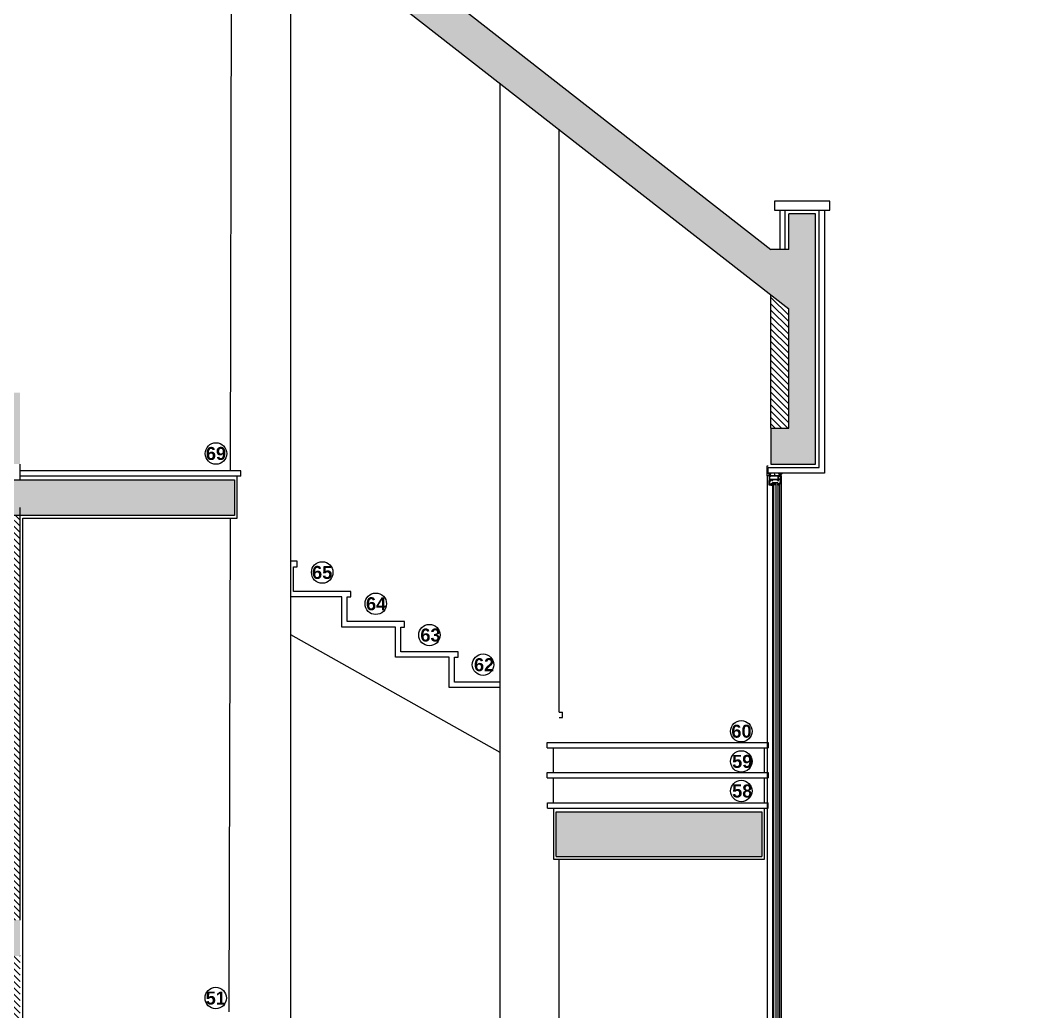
# Model space of a CAD drawing. Header units: centimetres. Extents: x 96271 to 179142, y 9855 to 112216.
# Drawn here: x 147232 to 147795, y 17666 to 18221 of the extents above; entities that cross this region are included whole.
import ezdxf

# ---------------------------------------------------------------- set-up
doc = ezdxf.new("R2010")
doc.units = ezdxf.units.CM
doc.header["$LTSCALE"] = 100
doc.header["$MEASUREMENT"] = 0
doc.layers.get('0').update_dxf_attribs({"linetype": 'CONTINUOUS'})
for name, color, linetype in [('A-CLADDING', 53, 'CONTINUOUS'), ('A-Elev-Otln1', 44, 'CONTINUOUS'), ('A-Elev-Otln4', 41, 'CONTINUOUS'), ('A-Patt-CMU', 8, 'CONTINUOUS'), ('A-Patt-Strcr', 8, 'CONTINUOUS'), ('A-PLASTER', 51, 'CONTINUOUS'), ('A-Sect-Mcut-Tiling', 51, 'CONTINUOUS'), ('A-Wall-Full', 5, 'CONTINUOUS'), ('A-Wall-Strctr', 6, 'CONTINUOUS'), ('plan-stair steps nbr', 224, 'CONTINUOUS'), ('windows', 4, 'CONTINUOUS')]:
    doc.layers.add(name, color=color, linetype=linetype)
doc.styles.add('ARIAL', font='arialbd.ttf')
pattern_1 = [(140, (149598.393, 87124.047), (1.2550427, 14.3452037), [1.5, -16.5]), (85, (149598.393, 87124.047), (-15.0438427, -2.7750267), [1.2, -13.2]), (190.451444, (149598.498, 87125.242), (-13.7887998, 11.570177), [1.2748038, -14.0228422]), (136.1842, (149594.393, 87124.047), (3.3103856, 21.3448266), [2.25, -24.75]), (186.635635, (149594.67, 87125.826), (-19.482372, 18.693239), [1.912207, -21.034275]), (81.184164, (149594.393, 87124.047), (-19.482372, 18.693239), [1.8, -19.8]), (111, (149595.393, 87126.047), (8.0523778, 11.938141), [1.5, -16.5]), (56, (149595.393, 87126.047), (-14.503001, 4.8663066), [1.2, -13.2]), (161.451445, (149596.064, 87127.042), (-6.450623, 16.8044475), [1.2748038, -14.0228422]), (127.5, (149598.393, 87124.047), (-6.65787708, 0.2431971), [0, -13.04, 0, -13.4, 0, -13.25]), (97.5, (149598.393, 87124.047), (-7.88823424, 5.26139075), [0, -7.64, 0, -12.74, 0, -5.05]), (57.5, (149598.393, 87119.587), (0.45109743, 10.67644872), [0, -5, 0, -15.6, 0, -20.7]), (47.5, (149598.393, 87117.587), (-2.0020996, 11.6637234), [0, -6.5, 0, -10.36, 0, -14.7])]
pattern_2 = [(315, (149598.3932, 87124.0469), (1.76776695, 1.76776695), [])]

msp = doc.modelspace()

# ---------------------------------------------------------------- hatches: boundary and pattern name
at = {"layer": 'A-Patt-CMU'}
h = msp.add_hatch(dxfattribs=at)
h.set_pattern_fill('ANSI31', color=256, scale=20, angle=270)
h.set_pattern_definition(pattern_2)
h.paths.add_polyline_path([(146702.359, 18075.254), (146692.359, 18067.678), (146692.359, 17992.769), (146702.359, 17992.769)])
h.paths.add_polyline_path([(146692.359, 17697.769), (146682.359, 17697.769), (146682.359, 17652.769), (146692.359, 17652.769)])
h.paths.add_polyline_path([(146677.359, 17697.769), (146667.359, 17697.769), (146667.359, 17652.769), (146677.359, 17652.769)])
h.paths.add_polyline_path([(147232.359, 17944.019), (147222.359, 17944.019), (147222.359, 17717.769), (147232.359, 17717.769)])
h.paths.add_polyline_path([(147052.359, 17972.769), (147042.359, 17972.769), (147042.359, 17717.769), (147052.359, 17717.769)])
h.paths.add_polyline_path([(147232.359, 17697.769), (147222.359, 17697.769), (147222.359, 17661.453), (147232.359, 17661.453)])
h.paths.add_polyline_path([(147232.359, 17641.453), (147222.359, 17641.453), (147222.359, 17407.769), (147232.359, 17407.769)])
h.paths.add_polyline_path([(147662.359, 17582.769), (147652.359, 17582.769), (147652.359, 17437.769), (147662.359, 17437.769)])
h.paths.add_polyline_path([(147677.359, 17582.769), (147667.359, 17582.769), (147667.359, 17437.769), (147677.359, 17437.769)])
h.paths.add_polyline_path([(147232.359, 17376.207), (147222.359, 17376.207), (147222.359, 17112.769), (147232.359, 17112.769)])
h.paths.add_polyline_path([(147232.359, 17056.769), (147222.359, 17056.769), (147222.359, 16732.769), (147232.359, 16732.769)])
h = msp.add_hatch(dxfattribs=at)
h.set_pattern_fill('ANSI31', color=256, scale=20, angle=270)
h.set_pattern_definition(pattern_2)
h.paths.add_polyline_path([(146677.359, 17972.769), (146667.359, 17972.769), (146667.359, 17952.769), (146677.359, 17952.769)])
h.paths.add_polyline_path([(146692.359, 17972.769), (146682.359, 17972.769), (146682.359, 17952.769), (146692.359, 17952.769)])
h.paths.add_polyline_path([(147662.359, 18059.577), (147652.359, 18067.389), (147652.359, 17992.769), (147662.359, 17992.769)])
at = {"layer": 'A-Patt-Strcr'}
h = msp.add_hatch(dxfattribs=at)
h.set_pattern_fill('AR-CONC', color=256, scale=2, angle=90)
h.set_pattern_definition(pattern_1)
h.paths.add_polyline_path([(147677.359, 17437.769), (147652.359, 17437.769), (147652.359, 17407.769), (147652.359, 16732.769), (146492.359, 16732.769), (146492.359, 17087.769), (147232.359, 17087.769), (147232.359, 17112.769), (146467.359, 17112.769), (146467.359, 16342.769), (147002.355, 16342.769), (147002.355, 16672.769), (147677.359, 16672.769)])
h.paths.add_polyline_path([(146977.355, 16382.769), (146492.359, 16382.769), (146492.359, 16707.769), (146977.355, 16707.769)], flags=16)
h.paths.add_polyline_path([(146467.359, 16972.769), (145569.359, 16976.269), (145569.359, 17116.269), (145542.359, 17112.769), (145542.359, 16947.769), (146467.359, 16947.769)])
h.paths.add_polyline_path([(144801.182, 16847.769), (144781.182, 16847.769), (144781.182, 16697.769), (144801.182, 16697.769)])
h.paths.add_polyline_path([(147352.359, 17396.207), (147232.359, 17396.207), (147232.359, 17407.769), (146292.359, 17407.769), (146292.359, 17427.769), (146267.359, 17427.769), (146267.359, 17382.769), (147222.359, 17382.769), (147222.359, 17376.207), (147352.359, 17376.207)])
h.paths.add_polyline_path([(147232.359, 17717.769), (146559.359, 17717.769), (146559.359, 17737.769), (146539.359, 17737.769), (146539.359, 17697.769), (147232.359, 17697.769)])
h.paths.add_polyline_path([(147232.359, 18012.769), (147222.359, 18012.769), (147222.359, 17992.769), (146559.359, 17992.769), (146559.359, 18007.769), (146539.359, 18007.769), (146539.359, 17972.769), (147232.359, 17972.769)])
h.paths.add_polyline_path([(147332.359, 18342.769), (147022.359, 18342.769), (146692.359, 18092.769), (146682.359, 18092.769), (146682.359, 18112.769), (146667.359, 18112.769), (146667.359, 17992.769), (146682.359, 17992.769), (146682.359, 18060.102), (147029.079, 18322.769), (147325.473, 18322.769), (147662.359, 18059.577), (147662.359, 17992.769), (147652.359, 17992.769), (147652.359, 17972.769), (147677.359, 17972.769), (147677.359, 18112.769), (147662.359, 18112.769), (147662.359, 18092.769), (147652.359, 18092.769)])
h.paths.add_polyline_path([(148348.099, 17397.769), (148323.099, 17397.769), (148323.099, 17227.769), (148348.099, 17227.769)])
h = msp.add_hatch(dxfattribs=at)
h.set_pattern_fill('AR-CONC', color=256, scale=2, angle=90)
h.set_pattern_definition(pattern_1)
h.paths.add_polyline_path([(147527.359, 17112.769), (147352.359, 17112.769), (147352.359, 17086.769), (147527.359, 17086.769)])
h.paths.add_polyline_path([(147352.359, 17082.769), (147222.359, 17082.769), (147222.359, 17056.769), (147352.359, 17056.769)])
h.paths.add_polyline_path([(147527.359, 17407.769), (147372.359, 17407.769), (147372.359, 17422.769), (147352.359, 17422.769), (147352.359, 17382.769), (147527.359, 17382.769)])
h.paths.add_polyline_path([(147652.359, 17479.085), (147532.359, 17479.085), (147532.359, 17454.085), (147652.359, 17454.085)])
h.paths.add_polyline_path([(147647.359, 17778.394), (147532.359, 17778.394), (147532.359, 17753.394), (147647.359, 17753.394)])
h.paths.add_polyline_path([(147352.359, 17964.019), (147222.359, 17964.019), (147222.359, 17944.019), (147352.359, 17944.019)])
h.paths.add_polyline_path([(147352.359, 17661.453), (147222.359, 17661.453), (147222.359, 17641.453), (147352.359, 17641.453)])
h.paths.add_polyline_path([(147652.359, 17230.582), (147532.359, 17230.582), (147532.359, 17205.582), (147652.359, 17205.582)])
h.paths.add_polyline_path([(147652.359, 16855.269), (147532.359, 16855.269), (147532.359, 16830.269), (147652.359, 16830.269)])

# ---------------------------------------------------------------- linework, layer by layer
at = {"color": 254, "ltscale": 0.1}
for p, q in [((147650.859, 17967.769), (147652.416, 17967.769)), ((147651.546, 17967.194), (147650.971, 17967.769)), ((147651.384, 17967.135), (147651.111, 17967.408)), ((147651.894, 17967.067), (147651.192, 17967.769)), ((147652.057, 17967.125), (147651.413, 17967.769)), ((147652.209, 17967.194), (147651.634, 17967.769)), ((147652.416, 17967.208), (147651.855, 17967.769)), ((147652.416, 17967.429), (147652.076, 17967.769)), ((147652.416, 17967.65), (147652.297, 17967.769)), ((147652.416, 17967.138), (147652.416, 17967.769)), ((147656.759, 17967.239), (147657.289, 17967.769)), ((147656.759, 17967.111), (147656.759, 17967.769)), ((147656.935, 17967.194), (147657.51, 17967.769)), ((147657.156, 17967.194), (147657.731, 17967.769)), ((147657.377, 17967.194), (147657.952, 17967.769)), ((147657.529, 17967.125), (147658.173, 17967.769)), ((147657.692, 17967.067), (147658.394, 17967.769)), ((147658.04, 17967.194), (147658.615, 17967.769)), ((147658.202, 17967.135), (147658.475, 17967.408))]:
    msp.add_line(p, q, dxfattribs=at)
at = {"color": 254, "linetype": 'Continuous'}
for p, q in [((147651.384, 17967.138), (147651.384, 17966.944)), ((147651.672, 17967.194), (147651.439, 17967.194)), ((147652.361, 17967.194), (147652.159, 17967.194)), ((147652.416, 17967.049), (147652.416, 17967.138)), ((147654.237, 17967.138), (147654.237, 17967.049)), ((147654.548, 17967.194), (147654.292, 17967.194)), ((147654.603, 17966.206), (147654.603, 17967.138)), ((147656.759, 17967.138), (147656.759, 17967.083)), ((147657.427, 17967.194), (147656.815, 17967.194)), ((147658.147, 17967.194), (147657.925, 17967.194)), ((147658.202, 17966.944), (147658.202, 17967.138)), ((147650.359, 17966.269), (147650.359, 17599.269)), ((147651.384, 17966.245), (147651.384, 17963.63)), ((147651.384, 17961.06), (147651.384, 17963.536)), ((147651.406, 17963.558), (147651.417, 17963.558)), ((147651.439, 17966.888), (147651.473, 17966.888)), ((147651.473, 17966.3), (147651.439, 17966.3)), ((147651.439, 17963.575), (147651.648, 17963.575)), ((147651.495, 17966.911), (147651.495, 17967.016)), ((147651.495, 17967.016), (147651.672, 17967.016)), ((147651.495, 17966.117), (147651.495, 17966.278)), ((147651.672, 17966.117), (147651.495, 17966.117)), ((147651.539, 17963.114), (147651.539, 17961.216)), ((147651.561, 17965.673), (147651.55, 17965.673)), ((147651.55, 17965.673), (147651.55, 17964.563)), ((147651.55, 17964.563), (147651.561, 17964.563)), ((147651.573, 17963.741), (147651.573, 17964.086)), ((147651.573, 17964.086), (147653.238, 17964.086)), ((147651.706, 17963.741), (147651.573, 17963.741)), ((147651.806, 17965.95), (147651.584, 17965.95)), ((147651.584, 17965.95), (147651.584, 17965.695)), ((147651.584, 17964.541), (147651.584, 17964.285)), ((147651.584, 17964.285), (147651.839, 17964.285)), ((147651.648, 17963.575), (147651.725, 17963.708)), ((147651.672, 17967.016), (147651.672, 17966.957)), ((147651.672, 17966.232), (147651.672, 17966.117)), ((147651.691, 17966.935), (147651.923, 17966.893)), ((147651.923, 17966.296), (147651.691, 17966.254)), ((147651.706, 17963.558), (147651.706, 17963.735)), ((147651.744, 17963.751), (147651.937, 17963.558)), ((147652.26, 17963.391), (147651.817, 17963.391)), ((147651.984, 17967.051), (147651.831, 17967.079)), ((147651.861, 17966.069), (147651.861, 17966.006)), ((147651.861, 17964.263), (147656.415, 17964.263)), ((147652.021, 17966.145), (147651.907, 17966.124)), ((147651.937, 17963.558), (147652.226, 17963.558)), ((147651.966, 17961.188), (147652.327, 17961.814)), ((147652.05, 17966.74), (147652.05, 17966.449)), ((147652.453, 17961.765), (147652.126, 17961.199)), ((147652.227, 17966.206), (147652.227, 17967.027)), ((147652.227, 17967.027), (147652.394, 17967.027)), ((147652.257, 17963.567), (147652.824, 17963.949)), ((147653.637, 17966.15), (147652.283, 17966.15)), ((147656.237, 17965.973), (147652.288, 17965.973)), ((147652.903, 17963.802), (147652.322, 17963.41)), ((147652.327, 17961.814), (147652.327, 17961.915)), ((147652.383, 17961.97), (147652.406, 17961.97)), ((147652.461, 17961.915), (147652.461, 17961.793)), ((147653.121, 17963.743), (147652.903, 17963.802)), ((147652.915, 17963.965), (147653.108, 17963.913)), ((147652.915, 17963.965), (147653.108, 17963.913)), ((147653.085, 17963.708), (147653.162, 17963.575)), ((147653.238, 17963.741), (147653.104, 17963.741)), ((147653.149, 17963.859), (147653.149, 17963.765)), ((147653.162, 17963.575), (147653.36, 17963.575)), ((147653.238, 17964.086), (147653.238, 17963.741)), ((147653.415, 17963.63), (147653.415, 17964.086)), ((147653.415, 17964.086), (147653.825, 17964.086)), ((147653.671, 17966.117), (147653.637, 17966.15)), ((147653.704, 17966.15), (147653.671, 17966.117)), ((147653.825, 17966.15), (147653.704, 17966.15)), ((147653.858, 17966.117), (147653.825, 17966.15)), ((147653.825, 17964.086), (147653.858, 17964.119)), ((147653.892, 17966.15), (147653.858, 17966.117)), ((147653.858, 17964.119), (147653.892, 17964.086)), ((147654.37, 17966.15), (147653.892, 17966.15)), ((147653.892, 17964.086), (147655.888, 17964.086)), ((147654.259, 17967.027), (147654.425, 17967.027)), ((147654.425, 17967.027), (147654.425, 17966.206)), ((147657.303, 17966.15), (147654.659, 17966.15)), ((147655.871, 17963.949), (147655.871, 17963.631)), ((147655.888, 17963.975), (147655.877, 17963.964)), ((147655.888, 17964.086), (147655.888, 17963.975)), ((147655.926, 17963.575), (147656.07, 17963.575)), ((147656.021, 17964.086), (147656.648, 17964.086)), ((147656.021, 17963.686), (147656.021, 17964.086)), ((147656.115, 17963.686), (147656.021, 17963.686)), ((147656.089, 17963.585), (147656.134, 17963.652)), ((147656.515, 17965.95), (147656.259, 17965.95)), ((147656.515, 17964.363), (147656.515, 17965.95)), ((147656.519, 17963.652), (147656.564, 17963.585)), ((147656.631, 17963.686), (147656.537, 17963.686)), ((147656.582, 17963.575), (147656.726, 17963.575)), ((147656.631, 17963.949), (147656.631, 17963.686)), ((147656.648, 17963.975), (147656.638, 17963.964)), ((147656.648, 17964.086), (147656.648, 17963.975)), ((147656.692, 17965.917), (147656.692, 17964.363)), ((147657.298, 17965.973), (147656.748, 17965.973)), ((147656.781, 17963.631), (147656.781, 17964.086)), ((147656.781, 17964.086), (147657.942, 17964.086)), ((147656.792, 17964.263), (147657.973, 17964.263)), ((147656.815, 17967.027), (147657.358, 17967.027)), ((147657.358, 17967.027), (147657.358, 17966.206)), ((147657.536, 17966.449), (147657.536, 17966.74)), ((147657.702, 17966.12), (147657.565, 17966.145)), ((147657.767, 17967.081), (147657.602, 17967.051)), ((147657.663, 17966.893), (147657.895, 17966.935)), ((147657.895, 17966.254), (147657.663, 17966.296)), ((147657.747, 17966.006), (147657.747, 17966.065)), ((147657.98, 17965.95), (147657.803, 17965.95)), ((147657.914, 17966.957), (147657.914, 17967.016)), ((147657.914, 17967.016), (147658.091, 17967.016)), ((147657.914, 17966.117), (147657.914, 17966.232)), ((147658.091, 17966.117), (147657.914, 17966.117)), ((147658.036, 17964.672), (147658.036, 17965.895)), ((147658.091, 17967.016), (147658.091, 17966.911)), ((147658.091, 17966.278), (147658.091, 17966.117)), ((147658.113, 17966.889), (147658.147, 17966.889)), ((147658.147, 17966.3), (147658.113, 17966.3)), ((147658.202, 17964.581), (147658.202, 17966.245)), ((147658.202, 17966.245), (147658.202, 17600.957)), ((147652.405, 17961.005), (147651.439, 17961.005)), ((147651.595, 17961.16), (147651.918, 17961.16)), ((147652.174, 17961.116), (147652.271, 17961.116)), ((147652.319, 17961.143), (147652.357, 17961.21)), ((147652.461, 17961.182), (147652.461, 17961.096)), ((147652.461, 17961.096), (147652.461, 17961.06))]:
    msp.add_line(p, q, dxfattribs=at)
at = {"color": 254, "linetype": 'ByBlock'}
for p, q in [((147652.405, 17961.593), (147652.705, 17961.815)), ((147652.405, 17961.593), (147652.414, 17961.504)), ((147653.109, 17962.004), (147652.96, 17961.504)), ((147653.198, 17962.148), (147653.077, 17962.148)), ((147653.109, 17962.004), (147653.147, 17961.785)), ((147653.209, 17961.748), (147653.191, 17961.748)), ((147656.225, 17962.255), (147653.25, 17962.255)), ((147656.228, 17962.258), (147653.253, 17962.258)), ((147653.253, 17961.793), (147653.253, 17962.093)), ((147655.248, 17961.145), (147653.916, 17962.255)), ((147655.248, 17962.255), (147653.916, 17961.145)), ((147655.251, 17962.258), (147653.919, 17961.148)), ((147655.251, 17961.148), (147653.919, 17962.258)), ((147656.23, 17960.99), (147656.23, 17961.678)), ((147656.314, 17961.667), (147656.292, 17961.651)), ((147656.292, 17961.067), (147656.292, 17961.651)), ((147656.314, 17961.789), (147656.568, 17961.789)), ((147656.314, 17961.667), (147656.54, 17961.234)), ((147656.624, 17961.345), (147656.451, 17961.678)), ((147656.451, 17961.678), (147656.624, 17961.678)), ((147656.624, 17961.345), (147656.624, 17961.678)), ((147656.679, 17961.545), (147656.679, 17961.678)), ((147656.679, 17961.545), (147656.79, 17961.545)), ((147657.018, 17961.526), (147656.79, 17961.656)), ((147656.79, 17961.656), (147656.79, 17961.545)), ((147657.018, 17961.526), (147657.018, 17961.193)), ((147652.461, 17961.005), (147652.294, 17961.005)), ((147652.374, 17961.286), (147652.491, 17961.399)), ((147652.427, 17961.249), (147652.374, 17961.286)), ((147652.546, 17961.323), (147652.427, 17961.249)), ((147652.461, 17961.204), (147652.572, 17961.277)), ((147652.461, 17961.005), (147652.461, 17961.204)), ((147652.572, 17961.277), (147652.546, 17961.323)), ((147652.694, 17961.069), (147652.694, 17961.351)), ((147652.807, 17961.46), (147652.803, 17961.46)), ((147652.807, 17960.96), (147652.803, 17960.96)), ((147652.916, 17961.069), (147652.916, 17961.351)), ((147653.04, 17961.338), (147653.016, 17961.351)), ((147653.016, 17960.94), (147653.016, 17961.351)), ((147653.04, 17961.338), (147653.032, 17961.316)), ((147653.032, 17961.316), (147653.035, 17961.304)), ((147653.035, 17961.304), (147653.035, 17961.27)), ((147653.035, 17961.27), (147653.076, 17961.255)), ((147653.038, 17960.918), (147653.049, 17960.918)), ((147653.099, 17960.947), (147653.048, 17960.945)), ((147653.076, 17961.255), (147653.076, 17961.218)), ((147653.076, 17961.218), (147653.122, 17961.186)), ((147653.149, 17960.92), (147653.112, 17960.944)), ((147653.122, 17961.186), (147653.119, 17961.146)), ((147653.119, 17961.146), (147653.157, 17961.117)), ((147653.136, 17960.835), (147653.158, 17960.893)), ((147653.253, 17960.638), (147653.138, 17960.815)), ((147653.157, 17961.117), (147653.156, 17961.065)), ((147653.156, 17961.065), (147653.185, 17961.016)), ((147653.185, 17961.016), (147653.189, 17960.932)), ((147653.189, 17960.932), (147653.193, 17960.92)), ((147653.231, 17960.905), (147653.214, 17960.905)), ((147653.253, 17960.927), (147653.253, 17961.116)), ((147655.248, 17961.145), (147653.916, 17961.145)), ((147655.251, 17961.148), (147653.919, 17961.148)), ((147656.366, 17960.989), (147656.296, 17961.039)), ((147656.475, 17960.879), (147656.314, 17960.879)), ((147656.451, 17960.979), (147656.366, 17960.989)), ((147656.451, 17960.979), (147656.406, 17960.979)), ((147656.513, 17961.282), (147656.464, 17961.367)), ((147656.539, 17961.233), (147656.513, 17961.282)), ((147656.54, 17961.234), (147656.539, 17961.233)), ((147656.629, 17961.012), (147656.574, 17961.101)), ((147656.679, 17960.979), (147656.629, 17961.012)), ((147656.79, 17961.182), (147656.679, 17961.182)), ((147656.679, 17960.979), (147656.679, 17961.182)), ((147656.696, 17961.238), (147656.696, 17961.482)), ((147656.696, 17961.482), (147656.94, 17961.482)), ((147656.94, 17961.238), (147656.696, 17961.238)), ((147657.018, 17961.193), (147656.79, 17961.071)), ((147656.79, 17961.071), (147656.79, 17961.182)), ((147656.94, 17961.482), (147656.94, 17961.238))]:
    msp.add_line(p, q, dxfattribs=at)
at = {"color": 254}
for p, q in [((147656.679, 17961.629), (147656.679, 17961.9)), ((147656.777, 17961.561), (147656.691, 17961.609)), ((147656.735, 17961.954), (147656.768, 17961.954)), ((147656.79, 17961.932), (147656.79, 17961.832)), ((147656.79, 17961.832), (147657.001, 17961.832)), ((147656.79, 17961.677), (147656.79, 17961.569)), ((147657.296, 17961.677), (147656.79, 17961.677)), ((147657.973, 17964.263), (147656.845, 17964.263)), ((147657.001, 17961.832), (147657.001, 17962.11)), ((147657.112, 17962.11), (147657.112, 17961.832)), ((147657.112, 17961.832), (147657.312, 17961.832)), ((147656.679, 17960.967), (147656.679, 17961.114)), ((147656.691, 17961.134), (147656.777, 17961.182)), ((147657.151, 17960.911), (147656.735, 17960.911)), ((147656.79, 17961.174), (147656.79, 17961.066)), ((147656.79, 17961.066), (147657.06, 17961.066))]:
    msp.add_line(p, q, dxfattribs=at)
at = {"color": 254, "linetype": 'Continuous'}
msp.add_lwpolyline([(147651.384, 17966.269), (147650.359, 17966.269), (147650.359, 17971.769), (147650.859, 17971.769)], dxfattribs=at)
at = {"color": 254, "ltscale": 0.1}
for centre, start, end in [((147645.654, 17963.866), 28.26418, 36.86142), ((147663.932, 17963.866), 143.13858, 151.73582)]:
    msp.add_arc(centre, 6.506, start, end, dxfattribs=at)
at = {"color": 254, "linetype": 'Continuous'}
for centre, radius, start, end in [((147651.439, 17967.138), 0.0555, 90.00242, 180.00251), ((147651.672, 17967.027), 0.167, 17.98844, 89.99866), ((147652.159, 17967.083), 0.111, 90.00006, 172.29355), ((147652.361, 17967.138), 0.0555, 359.9999, 89.99999), ((147654.292, 17967.138), 0.0555, 90.00529, 180.00537), ((147654.548, 17967.138), 0.0555, 359.99704, 89.99712), ((147656.815, 17967.138), 0.0555, 90.00242, 180.00251), ((147657.427, 17967.083), 0.111, 7.70625, 89.99994), ((147657.925, 17967.027), 0.167, 89.99985, 161.22502), ((147658.147, 17967.138), 0.0555, 359.99996, 90.00004), ((147651.439, 17966.944), 0.0555, 180.00288, 270.00296), ((147651.439, 17966.245), 0.0555, 90.00242, 180.00251), ((147651.439, 17963.63), 0.0555, 180.01403, 269.99181), ((147651.406, 17963.536), 0.0222, 89.99996, 180.00004), ((147651.561, 17963.77), 0.257, 235.79554, 304.2064), ((147651.473, 17966.911), 0.0222, 269.9938, 359.99388), ((147651.473, 17966.278), 0.0222, 359.99265, 89.99274), ((147651.817, 17963.114), 0.278, 89.99996, 180.00004), ((147651.561, 17965.695), 0.0222, 270.00612, 0.0062), ((147651.561, 17964.541), 0.0222, 0.00726, 90.00735), ((147651.695, 17966.957), 0.0222, 180.00978, 259.60635), ((147651.695, 17966.232), 0.0222, 100.40565, 180.00344), ((147651.728, 17963.735), 0.0222, 45.00999, 180.01005), ((147651.706, 17963.719), 0.0222, 330.383, 89.9929), ((147651.806, 17966.006), 0.0555, 270.00242, 0.00251), ((147651.839, 17964.263), 0.0222, 359.99996, 90.00004), ((147651.917, 17966.069), 0.0555, 100.40572, 180.00452), ((147651.894, 17966.74), 0.155, 0.00216, 79.60299), ((147651.894, 17966.449), 0.155, 280.40367, 0.00186), ((147651.994, 17967.105), 0.0555, 259.60056, 352.29356), ((147652.031, 17966.09), 0.0555, 22.10948, 100.39455), ((147652.288, 17966.195), 0.222, 202.11652, 270.00004), ((147652.226, 17963.613), 0.0555, 270.00013, 304.00036), ((147652.283, 17966.206), 0.0555, 179.99704, 269.99712), ((147652.26, 17963.502), 0.111, 270.00003, 304.00048), ((147652.383, 17961.915), 0.0555, 89.99961, 179.9997), ((147652.394, 17967.049), 0.0222, 269.9938, 359.99388), ((147652.405, 17961.915), 0.0555, 0.00112, 89.19074), ((147652.405, 17961.793), 0.0555, 330.01122, 0.01021), ((147652.886, 17963.857), 0.111, 75.00416, 124.00432), ((147653.104, 17963.719), 0.0222, 90.00227, 209.61217), ((147653.093, 17963.859), 0.0558, 0.22112, 74.7775), ((147653.127, 17963.765), 0.0222, 254.9997, 359.99999), ((147653.36, 17963.63), 0.0555, 270.00288, 0.00296), ((147654.259, 17967.049), 0.0222, 180.00726, 270.00735), ((147654.37, 17966.206), 0.0555, 270.00242, 0.00251), ((147654.659, 17966.206), 0.0555, 179.99704, 269.99712), ((147655.893, 17963.949), 0.0222, 135.02371, 180.02363), ((147655.926, 17963.631), 0.0555, 180.00288, 270.00296), ((147656.07, 17963.597), 0.0222, 270.00369, 325.90032), ((147656.115, 17963.664), 0.0222, 325.89471, 89.98989), ((147656.259, 17965.973), 0.0222, 179.99265, 269.99274), ((147656.415, 17964.363, 0), 0.1, 269.99999, 0), ((147656.537, 17963.664), 0.0222, 90.00185, 214.09551), ((147656.582, 17963.597), 0.0222, 214.11078, 270.00655), ((147656.654, 17963.949), 0.0222, 135.02371, 180.02363), ((147656.748, 17965.917), 0.0555, 90.00242, 180.00251), ((147656.792, 17964.363), 0.1, 179.99793, 269.99998), ((147656.726, 17963.631), 0.0555, 269.99749, 359.99758), ((147656.815, 17967.083), 0.0555, 180.00288, 270.00296), ((147657.298, 17966.195), 0.222, 270.00051, 337.88633), ((147657.303, 17966.206), 0.0555, 270.00242, 0.00251), ((147657.555, 17966.09), 0.0555, 79.59874, 157.88584), ((147657.692, 17966.74), 0.155, 100.39882, 179.99964), ((147657.692, 17966.449), 0.155, 179.9987, 259.59688), ((147657.592, 17967.105), 0.0555, 187.70619, 280.40015), ((147657.692, 17966.065), 0.0555, 359.99925, 79.59339), ((147657.803, 17966.006), 0.0555, 179.99704, 269.99712), ((147657.891, 17966.957), 0.0222, 280.40459, 0.00277), ((147657.891, 17966.232), 0.0222, 359.99139, 79.58897), ((147657.98, 17965.895), 0.0555, 359.99704, 89.99712), ((147658.113, 17966.911), 0.0222, 180.00726, 270.00735), ((147658.113, 17966.278), 0.0222, 90.00612, 180.0062), ((147658.147, 17966.944), 0.0555, 269.99749, 359.99758), ((147658.147, 17966.245), 0.0555, 359.99704, 89.99712), ((147651.439, 17961.06), 0.0555, 180.00036, 270.00044), ((147651.595, 17961.216), 0.0555, 179.99996, 270.00004), ((147651.918, 17961.216), 0.0555, 270.00002, 329.99634), ((147652.174, 17961.171), 0.0555, 150.00434, 270.00275), ((147652.271, 17961.171), 0.0555, 269.99825, 329.99906), ((147652.405, 17961.182), 0.0555, 359.99839, 150.00114), ((147652.405, 17961.06), 0.0555, 269.99996, 0.00004)]:
    msp.add_arc(centre, radius, start, end, dxfattribs=at)
at = {"color": 254, "linetype": 'ByBlock'}
for centre, radius, start, end in [((147652.437, 17961.441), 0.0678, 321.93543, 110.05846), ((147651.965, 17962.943), 1.349, 303.26609, 321.663), ((147652.611, 17960.936), 0.666, 15.60161, 58.42553), ((147653.077, 17962.093), 0.0555, 90, 165.83348), ((147653.191, 17961.793), 0.0444, 189.86581, 270), ((147653.198, 17962.093), 0.0555, 0, 90), ((147653.209, 17961.793), 0.0444, 270, 0), ((147656.319, 17961.699), 0.0905, 92.86226, 193.16362), ((147656.568, 17961.678), 0.111, 0, 90), ((147652.517, 17960.987), 0.224, 175.55333, 239.96376), ((147651.863, 17952.724), 8.088, 81.69608, 86.15631), ((147652.803, 17961.351), 0.109, 90, 180), ((147652.803, 17961.069), 0.109, 180, 270), ((147652.807, 17961.351), 0.109, 0, 90), ((147652.807, 17961.069), 0.109, 270, 0), ((147653.038, 17960.94), 0.0222, 180, 270), ((147653.049, 17960.922), 0.0222, 92.79524, 156.22857), ((147653.029, 17960.91), 0.0215, 22.48672, 89.88291), ((147653.1, 17960.925), 0.0222, 57.62729, 92.79524), ((147653.157, 17960.827), 0.0222, 158.82349, 213.02387), ((147653.138, 17960.901), 0.0222, 338.82349, 57.62729), ((147653.214, 17960.927), 0.0222, 198.01942, 270), ((147653.231, 17960.927), 0.0222, 270, 0), ((147656.319, 17960.969), 0.0905, 166.83638, 267.13774), ((147656.454, 17961.194), 0.173, 86.11624, 159.11103), ((147656.403, 17961.092), 0.114, 192.71741, 271.70127), ((147656.482, 17961.162), 0.11, 106.65662, 326.25039), ((147656.569, 17961.235), 0.122, 164.9167, 258.18472), ((147656.47, 17961.041), 0.162, 271.20675, 349.67098)]:
    msp.add_arc(centre, radius, start, end, dxfattribs=at)
at = {"color": 254}
for centre, radius, start, end in [((147656.735, 17961.899), 0.0555, 90.00007, 179.11238), ((147656.701, 17961.629), 0.0222, 180.00001, 240.94896), ((147656.768, 17961.932), 0.0222, 359.99996, 90.00004), ((147656.781, 17961.569), 0.00888, 240.94004, 1.28141), ((147657.057, 17962.11), 0.0555, 0, 180), ((147643.368, 17966.705), 14.808, 337.61616, 340.14876), ((147643.368, 17966.705), 14.986, 337.39432, 351.85099), ((147657.312, 17961.888), 0.0555, 269.99989, 340.9397), ((147643.367, 17966.705), 14.808, 340.93982, 352.10892), ((147656.701, 17961.114), 0.0222, 119.0662, 179.99979), ((147656.735, 17960.966), 0.0555, 179.18979, 269.99933), ((147656.781, 17961.174), 0.00888, 1.2812, 119.06012), ((147657.151, 17960.966), 0.0555, 269.99998, 337.39425)]:
    msp.add_arc(centre, radius, start, end, dxfattribs=at)
at = {"layer": 'A-CLADDING'}
for points in [[(147654.359, 18114.769), (147685.359, 18114.769), (147685.359, 18119.769), (147654.359, 18119.769), (147654.359, 18114.769)], [(147682.359, 18114.769), (147682.359, 17967.769), (147650.859, 17967.769), (147650.859, 17970.769), (147679.359, 17970.769), (147679.359, 18114.769)], [(147657.359, 18114.769), (147657.359, 18092.769)], [(147660.359, 18092.769), (147660.359, 18114.769)]]:
    msp.add_lwpolyline(points, dxfattribs=at)
at = {"layer": 'A-Elev-Otln1'}
for p, q in [((147350.068, 17969.019), (147350.851, 18302.942)), ((147383.859, 17417.769), (147383.859, 18277.155)), ((147500.859, 17401.272), (147500.859, 18185.748)), ((147533.859, 17834.019), (147533.859, 18159.967)), ((147349.359, 17666.453), (147350.006, 17942.519)), ((147530.859, 17800.269), (147530.775, 17814.144)), ((147530.859, 17783.394), (147530.775, 17797.269)), ((147533.859, 17517.226), (147533.859, 17751.894))]:
    msp.add_line(p, q, dxfattribs=at)
at = {"layer": 'A-Elev-Otln4'}
for p, q in [((147500.859, 17811.528), (147383.859, 17877.34)), ((147533.859, 17834.019), (147535.859, 17834.019)), ((147535.859, 17831.019), (147535.859, 17834.019)), ((147533.859, 17831.019), (147535.859, 17831.019)), ((147527.275, 17817.144), (147650.859, 17817.144)), ((147527.275, 17814.144), (147527.275, 17817.144)), ((147650.859, 17817.144), (147650.859, 17814.144)), ((147527.275, 17814.144), (147650.859, 17814.144)), ((147648.859, 17800.269), (147648.859, 17814.144)), ((147527.275, 17800.269), (147650.859, 17800.269)), ((147527.275, 17797.269), (147527.275, 17800.269)), ((147650.859, 17800.269), (147650.859, 17797.269)), ((147527.275, 17797.269), (147650.859, 17797.269)), ((147648.859, 17783.394), (147648.859, 17797.269))]:
    msp.add_line(p, q, dxfattribs=at)
for points in [[(147500.859, 17850.894), (147477.359, 17850.894), (147475.359, 17850.894), (147475.359, 17864.769), (147477.359, 17864.769), (147477.359, 17867.769), (147445.359, 17867.769), (147445.359, 17881.644), (147447.359, 17881.644), (147447.359, 17884.644), (147415.359, 17884.644), (147415.359, 17898.519), (147417.359, 17898.519), (147417.359, 17901.519), (147385.359, 17901.519), (147385.359, 17915.394), (147387.359, 17915.394), (147387.359, 17918.394), (147383.859, 17918.394)], [(147500.859, 17847.894), (147477.359, 17847.894), (147472.359, 17847.894), (147472.359, 17864.769), (147442.359, 17864.769), (147442.359, 17881.644), (147412.359, 17881.644), (147412.359, 17898.519), (147383.859, 17898.519)]]:
    msp.add_lwpolyline(points, dxfattribs=at)
at = {"layer": 'A-PLASTER'}
for points in [[(147233.859, 17661.453), (147233.859, 17942.519), (147353.859, 17942.519), (147353.859, 17966.019)], [(147530.859, 17780.394), (147530.859, 17751.894), (147648.859, 17751.894), (147648.859, 17780.394)]]:
    msp.add_lwpolyline(points, dxfattribs=at)
at = {"layer": 'A-Sect-Mcut-Tiling'}
for p, q in [((147355.859, 17966.019), (147355.859, 17969.019)), ((147527.359, 17783.394), (147650.859, 17783.394)), ((147527.359, 17780.394), (147527.359, 17783.394)), ((147650.859, 17780.394), (147650.859, 17783.394)), ((147527.359, 17780.394), (147650.859, 17780.394))]:
    msp.add_line(p, q, dxfattribs=at)
for points in [[(147355.859, 17969.019), (147232.359, 17969.019)], [(147355.859, 17966.019), (147232.359, 17966.019)]]:
    msp.add_lwpolyline(points, dxfattribs=at)
at = {"layer": 'A-Wall-Full'}
for p, q in [((147652.359, 17992.769), (147652.359, 18067.389)), ((147232.359, 17964.019), (147232.359, 17972.769)), ((147232.359, 17717.769), (147232.359, 17948.394))]:
    msp.add_line(p, q, dxfattribs=at)
at = {"layer": 'A-Wall-Strctr'}
for p, q in [((147332.359, 18342.769), (147652.359, 18092.769)), ((147325.473, 18322.769), (147662.359, 18059.577)), ((147677.359, 18112.769), (147662.359, 18112.769)), ((147662.359, 18092.769), (147662.359, 18112.769)), ((147677.359, 18112.769), (147662.359, 18112.769)), ((147662.359, 18092.769), (147662.359, 18112.769)), ((147677.359, 17972.769), (147677.359, 18112.769)), ((147677.359, 17972.769), (147677.359, 18112.769)), ((147662.359, 18092.769), (147652.359, 18092.769)), ((147662.359, 18092.769), (147652.359, 18092.769)), ((147662.359, 17992.769), (147662.359, 18059.577)), ((147662.359, 17992.769), (147662.359, 18059.577)), ((147652.359, 17992.769), (147662.359, 17992.769)), ((147652.359, 17992.769), (147652.359, 17972.769)), ((147652.359, 17972.769), (147677.359, 17972.769)), ((147532.359, 17778.394), (147647.359, 17778.394)), ((147532.359, 17753.394), (147532.359, 17778.394)), ((147647.359, 17778.394), (147647.359, 17753.394)), ((147532.359, 17753.394), (147647.359, 17753.394))]:
    msp.add_line(p, q, dxfattribs=at)
msp.add_lwpolyline([(147222.359, 17964.019), (147352.359, 17964.019), (147352.359, 17944.019), (147222.359, 17944.019)], close=True, dxfattribs=at)
at = {"layer": 'plan-stair steps nbr'}
for centre in [(147341.933, 17978.663), (147401.359, 17912.144), (147431.359, 17894.644), (147461.359, 17877.144), (147491.359, 17860.565), (147635.859, 17823.366), (147635.859, 17806.491), (147635.859, 17789.928), (147341.814, 17674.17)]:
    msp.add_circle(centre, 6.006, dxfattribs=at)
at = {"layer": 'windows', "ltscale": 0.1}
for p, q in [((147653.25, 17962.258), (147653.253, 17603.28)), ((147653.916, 17962.258), (147653.919, 17603.28)), ((147655.248, 17962.258), (147655.251, 17603.28)), ((147656.225, 17962.258), (147656.228, 17603.28))]:
    msp.add_line(p, q, dxfattribs=at)
at = {"layer": 'windows', "color": 252, "ltscale": 0.1}
msp.add_line((147657.179, 17960.92), (147657.181, 17604.618), dxfattribs=at)

# ---------------------------------------------------------------- texts
at = {"layer": 'plan-stair steps nbr', "char_height": 7.28, "attachment_point": 1, "style": 'ARIAL'}
for s, width, insert in [('69', 7.28, (147336.275, 17982.331)), ('65', 7.28, (147395.701, 17915.812)), ('64', 7.28, (147425.87, 17898.312)), ('63', 0.08483, (147456.287, 17880.812)), ('62', 0.08483, (147486.287, 17864.233)), ('60', 0.08483, (147630.282, 17827.034)), ('59', 0.08483, (147630.712, 17810.159)), ('58', 0.08483, (147630.712, 17793.597)), ('51', 7.28, (147336.156, 17677.839))]:
    msp.add_mtext_dynamic_manual_height_columns(s, width=width, gutter_width=0.35, heights=[0], dxfattribs=dict(at, insert=insert))

doc.saveas('drawing.dxf')
